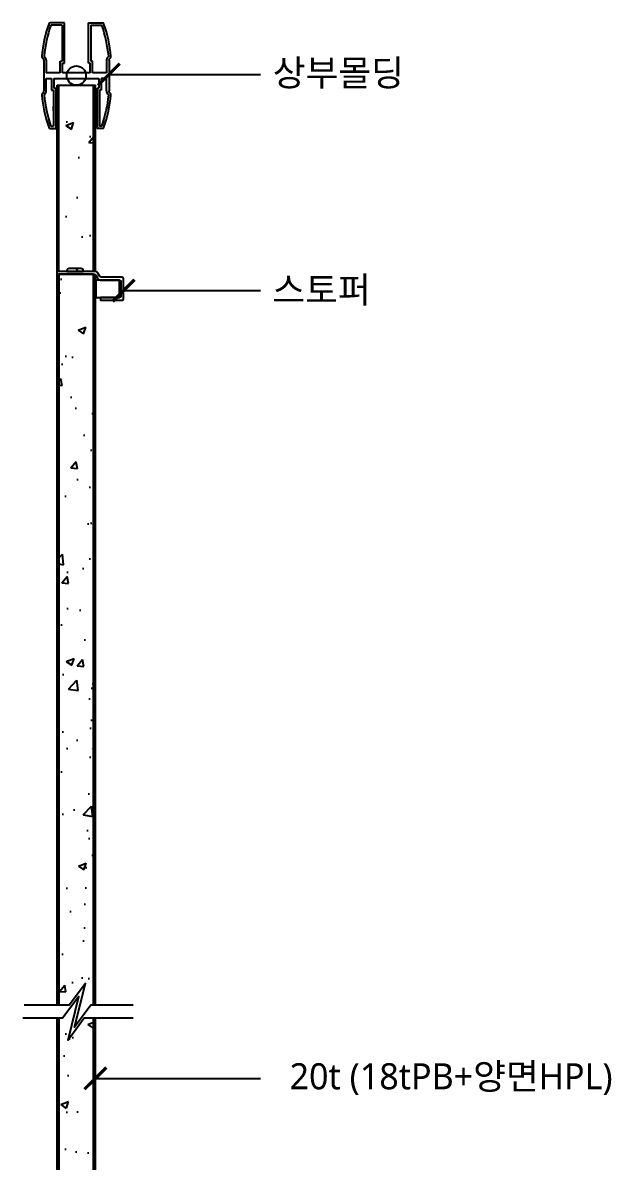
# Model space of a CAD drawing. Header units: millimetres. Extents: x 1125 to 16121, y 592 to 10995.
# Drawn here: x 5324 to 6675, y 7219 to 9837 of the extents above; entities that cross this region are included whole.
import ezdxf

# ---------------------------------------------------------------- set-up
doc = ezdxf.new("R2010")
doc.units = ezdxf.units.MM
doc.header["$LTSCALE"] = 20
for name, color, linetype in [('DEFAULT', 4, 'Continuous'), ('HAT', 5, 'Continuous'), ('SYM', 7, 'Continuous'), ('SYM-LEAD', 6, 'Continuous'), ('TAG', 6, 'Continuous')]:
    doc.layers.add(name, color=color, linetype=linetype)
doc.styles.add('굴림체(옥산)', font='malgun.ttf')
doc.styles.add('맑은고딕', font='malgun.ttf')
doc.dimstyles.new('DIM-QD 1', dxfattribs={"dimtxt": 3, "dimasz": 1.5, "dimexe": 1, "dimexo": 0, "dimgap": 1, "dimtad": 1, "dimdec": 3, "dimdsep": 46, "dimlunit": 6, "dimtxsty": '굴림체(옥산)', "dimblk1": 'ARCHTICK', "dimblk2": 'ARCHTICK', "dimsah": 1, "dimcen": 0, "dimclrd": 256, "dimclre": 256, "dimclrt": 3, "dimazin": 2, "dimtfac": 1, "dimtdec": 3, "dimtix": 1, "dimtmove": 2, "dimatfit": 3, "dimldrblk": 'ARCHTICK', "dimfxl": 1, "dimtolj": 1, "dimtzin": 0, "dimarcsym": 0})
pattern_1 = [(49.99999999999999, (-141969.5911931455, -26787.91072531914), (182.184668996004, -15.93908553890309), [19.05, -209.55]), (355, (-141969.5911931455, -26787.91072531914), (-35.24282597566699, 191.05664288218), [15.24, -167.64]), (100.451, (-141954.4091931455, -26789.23897531913), (146.9425016659592, 175.1166878202919), [16.19, -178.09]), (46.18420000000001, (-141969.5911931455, -26737.11072531914), (271.0790408921299, -42.04232793272715), [28.575, -314.325]), (96.6356, (-141947.0012931455, -26740.61422531914), (237.4042344662371, 247.4255558900492), [24.28499999999998, -267.1349999999997]), (351.1840000000001, (-141969.5911931455, -26737.11072531914), (237.4046058139339, 247.4251178605977), [22.86, -251.46]), (21, (-141944.1911931455, -26749.81072531914), (151.6148798353833, -102.2655185167625), [19.05, -209.55]), (326.0000000000001, (-141944.1911931455, -26749.81072531914), (61.80202834764707, 184.1879661223193), [15.24, -167.64]), (71.4514, (-141931.5566931455, -26758.33282531914), (213.4164907701245, 81.92285771605745), [16.19, -178.09]), (37.50000000000001, (-141969.5911931455, -26787.91072531914), (3.088603250591817, 84.55503887315311), [0, -165.608, 0, -170.18, 0, -168.275]), (7.499999999999999, (-141969.5911931455, -26787.91072531914), (66.81966251030575, 100.1805748181195), [0, -97.02799999999999, 0, -161.798, 0, -64.135]), (327.5, (-142026.2331931455, -26787.91072531914), (135.5905951668714, -5.728743992673465), [0, -63.5, 0, -198.12, 0, -262.89]), (317.5, (-142051.6331931454, -26787.91072531914), (148.129181386018, 25.42649103333301), [0, -82.55, 0, -131.572, 0, -186.69])]

# ---------------------------------------------------------------- blocks, each defined once
blk = doc.blocks.new('_ArchTick')
at = {"color": 0, "linetype": 'ByBlock', "const_width": 0.15}
blk.add_lwpolyline([(-0.5, -0.5), (0.5, 0.5)], dxfattribs=at)

msp = doc.modelspace()

# ---------------------------------------------------------------- hatches: boundary and pattern name
at = {"layer": 'HAT', "ltscale": 2}
h = msp.add_hatch(dxfattribs=at)
h.set_pattern_fill('AR-CONC', color=256, style=0)
h.set_pattern_definition(pattern_1)
h.paths.add_polyline_path([(5406.824307646384, 9264.981660230307), (5424.900768046398, 9264.981660230307), (5424.900768046398, 9268.3063616498, -0.3526902732415015), (5426.472983549305, 9270.489868285065, -0.07032109654719877), (5434.605640729293, 9272.017120643304), (5439.295553553253, 9272.017120643304, -0.03777838163623737), (5443.724146388544, 9271.479797226439, -0.03725953083920834), (5448.153899826531, 9272.017120643304), (5452.843812650462, 9272.017120643304, -0.07032109654707464), (5460.976469830421, 9270.489868285065, -0.352690273251312), (5462.548685333357, 9268.306361649742), (5462.548685333357, 9264.981660230307), (5486.312307646367, 9264.981660230307), (5486.312307646367, 9693.33366023032), (5450.066247038267, 9693.33366023032, -0.07511171654328075), (5443.469597015108, 9693.33366023032), (5406.824307646384, 9693.33366023032)])
h = msp.add_hatch(dxfattribs=at)
h.set_pattern_fill('AR-CONC', color=256, style=0)
h.set_pattern_definition(pattern_1)
h.paths.add_polyline_path([(5486.312307646367, 8664.659182576102), (5486.312307646367, 9258.357660230311), (5406.824307646384, 9258.357660230311), (5406.824307646384, 8664.659182576102)])
h = msp.add_hatch(dxfattribs=at)
h.set_pattern_fill('AR-CONC', color=256, style=0)
h.set_pattern_definition([(49.99999999999999, (0, 0), (182.184668996004, -15.93908553890309), [19.05, -209.55]), (355, (0, 0), (-35.24282597566698, 191.05664288218), [15.24, -167.64]), (100.451, (15.182, -1.32825), (146.9425016659592, 175.1166878202919), [16.19, -178.09]), (46.1842, (0, 50.8), (271.0790408921299, -42.04232793272714), [28.575, -314.325]), (96.6356, (22.5899, 47.2965), (237.4042344662372, 247.4255558900492), [24.285, -267.135]), (351.1840000000001, (0, 50.8), (237.4046058139339, 247.4251178605977), [22.86, -251.46]), (21, (25.4, 38.1), (151.6148798353833, -102.2655185167625), [19.05, -209.55]), (326.0000000000001, (25.4, 38.1), (61.80202834764707, 184.1879661223192), [15.24, -167.64]), (71.4514, (38.0345, 29.5779), (213.4164907701245, 81.92285771605746), [16.19, -178.09]), (37.50000000000001, (0, 0), (3.088603250591817, 84.55503887315311), [0, -165.608, 0, -170.18, 0, -168.275]), (7.499999999999999, (0, 0), (66.81966251030575, 100.1805748181195), [0, -97.02799999999999, 0, -161.798, 0, -64.135]), (327.5, (-56.642, 0), (135.5905951668714, -5.728743992673459), [0, -63.5, 0, -198.12, 0, -262.89]), (317.5, (-82.042, 0), (148.129181386018, 25.42649103333301), [0, -82.55, 0, -131.572, 0, -186.69])])
h.paths.add_polyline_path([(5467.632443868177, 7628.009275932141), (5454.842920774175, 7576.851183556135), (5455.009229840181, 7577.016609122431), (5455.267646885095, 7577.272754110538), (5455.526562708191, 7577.528407319197), (5455.786005710418, 7577.783508333546), (5456.046004292723, 7578.037996738723), (5456.306586856053, 7578.29181211987), (5456.567781801361, 7578.544894062122), (5456.829617529593, 7578.797182150619), (5457.092122441698, 7579.0486159705), (5457.355324938625, 7579.299135106901), (5457.619253421322, 7579.548679144964), (5457.883936290739, 7579.797187669827), (5458.149401947823, 7580.044600266627), (5458.415678793524, 7580.290856520503), (5458.682795228789, 7580.535896016596), (5458.950779654569, 7580.779658340041), (5459.219660471811, 7581.022083075979), (5459.489466081463, 7581.263109809548), (5459.760224884475, 7581.502678125887), (5460.031965281797, 7581.740727610133), (5460.304715674375, 7581.977197847426), (5460.578504463158, 7582.212028422906), (5460.853360049095, 7582.445158921708), (5461.129310833137, 7582.676528928973), (5461.406385216229, 7582.906078029841), (5461.684611599321, 7583.133745809447), (5461.964018383363, 7583.359471852932), (5462.244633969302, 7583.583195745434), (5462.526486758087, 7583.804857072092), (5462.809605150667, 7584.024395418043), (5463.094017547992, 7584.241750368428), (5463.379752351007, 7584.456861508384), (5463.666837960664, 7584.669668423051), (5463.95530277791, 7584.880110697566), (5464.245175203695, 7585.088127917069), (5464.536483638967, 7585.293659666697), (5464.829256484674, 7585.49664553159), (5465.123522141765, 7585.697025096886), (5465.419309011188, 7585.894737947725), (5465.716645493893, 7586.089723669243), (5466.015559990829, 7586.28192184658), (5466.316080902943, 7586.471272064875), (5466.618236631184, 7586.657713909266), (5466.922055576501, 7586.841186964893), (5467.227566139844, 7587.021630816892), (5467.53479672216, 7587.198985050403), (5467.843775724397, 7587.373189250565), (5468.154531547505, 7587.544183002517), (5468.467092592434, 7587.711905891396), (5468.781487260128, 7587.876297502342), (5469.097743951541, 7588.037297420492), (5469.415890642261, 7588.194845724413), (5469.735932063995, 7588.348909456098), (5470.057838172369, 7588.4994959986), (5470.3815760732, 7588.646616040804), (5470.707112872305, 7588.790280271598), (5471.034415675505, 7588.930499379871), (5471.363451588618, 7589.06728405451), (5471.694187717459, 7589.200644984405), (5472.026591167851, 7589.33059285844), (5472.360629045607, 7589.457138365507), (5472.69626845655, 7589.580292194491), (5473.033476506494, 7589.700065034282), (5473.372220301261, 7589.816467573767), (5473.712466946667, 7589.929510501834), (5474.054183548531, 7590.039204507369), (5474.39733721267, 7590.145560279264), (5474.741895044904, 7590.248588506403), (5475.08782415105, 7590.348299877676), (5475.435091636928, 7590.44470508197), (5475.783664608353, 7590.537814808175), (5476.133510171146, 7590.627639745176), (5476.484595431124, 7590.714190581862), (5476.836887494106, 7590.797478007122), (5477.190353465909, 7590.877512709842), (5477.544960452352, 7590.954305378912), (5477.900675559255, 7591.027866703218), (5478.257465892431, 7591.09820737165), (5478.615298557705, 7591.165338073094), (5478.97414066089, 7591.229269496438), (5479.333959307806, 7591.290012330572), (5479.694721604273, 7591.347577264381), (5480.056394656106, 7591.401974986756), (5480.418945569125, 7591.453216186582), (5480.782341449149, 7591.501311552748), (5481.146549401995, 7591.546271774143), (5481.51153653348, 7591.588107539654), (5481.877269949425, 7591.626829538169), (5482.243716755646, 7591.662448458575), (5482.610844057963, 7591.694974989762), (5482.978618962193, 7591.724419820615), (5483.347008574154, 7591.750793640026), (5483.715979999664, 7591.774107136879), (5484.085500344545, 7591.794371000065), (5484.455536714609, 7591.811595918469), (5484.826056215679, 7591.82579258098), (5485.197025953572, 7591.836971676487), (5485.568413034105, 7591.845143893877), (5485.940184563097, 7591.850319922038), (5486.312307646367, 7591.852510449859), (5486.312307646367, 8621.539018447267), (5406.824307646384, 8621.539018447267), (5406.824307646384, 7578.009275932141), (5430.132443868177, 7578.009275932141)])
h = msp.add_hatch(dxfattribs=at)
h.set_pattern_fill('AR-CONC', color=256, style=0)
h.set_pattern_definition(pattern_1)
edge = h.paths.add_edge_path()
edge.add_line((5406.824307646384, 7532.082800426655), (5406.824307646384, 6406.404656555609))
edge.add_line((5406.824307646384, 6406.404656555609), (5486.312307646367, 6406.404656555609))
edge.add_line((5486.312307646367, 6406.404656555609), (5486.312307646367, 7561.194702831202))
edge.add_spline(control_points=[(5486.312307646367, 7561.194702831202), (5480.312689854574, 7561.183400353566), (5459.303671029644, 7556.999150052452), (5442.272960668532, 7525.049204548664), (5416.760844342134, 7528.107519742483), (5406.824307646384, 7532.082800426684)], knot_values=[37.89962303107184, 37.89962303107184, 37.89962303107184, 37.89962303107184, 54.79750127098885, 98.32156568943799, 127.3755525502954, 127.3755525502954, 127.3755525502954, 127.3755525502954], degree=3, periodic=0)

# ---------------------------------------------------------------- linework, layer by layer
for p, q in [((5402.408307646358, 9693.33366023032), (5406.824307646384, 9693.33366023032)), ((5406.824307646384, 9693.33366023032), (5486.312307646367, 9693.33366023032)), ((5486.312307646367, 9693.33366023032), (5490.728307646365, 9693.33366023032))]:
    msp.add_line(p, q)
at = {"layer": 'DEFAULT'}
for p, q in [((5419.167922026667, 9836.605917376979), (5387.542230544073, 9836.605917376979)), ((5413.868722026687, 9831.30671737697), (5388.172260279433, 9831.30671737697)), ((5413.868722026687, 9831.30671737697), (5413.868722026687, 9748.285917376972)), ((5419.167922026667, 9743.869917376975), (5419.167922026667, 9836.605917376979)), ((5474.367922026679, 9836.605917376979), (5505.993613509272, 9836.605917376979)), ((5474.367922026679, 9743.86991737696), (5474.367922026679, 9836.605917376979)), ((5479.667122026687, 9831.30671737697), (5505.363583773913, 9831.30671737697)), ((5479.667122026687, 9831.30671737697), (5479.667122026687, 9748.285917376972)), ((5368.492582454215, 9756.084419565774), (5370.893113189712, 9753.683888830263)), ((5372.186529643994, 9750.561305284533), (5371.744929644003, 9750.561305284533)), ((5371.744929644003, 9750.561305284533), (5371.744929644003, 9679.770529469391)), ((5372.536173223329, 9759.535029306386), (5374.640213444582, 9757.430989085133)), ((5377.485729644002, 9750.561305284533), (5377.485729644002, 9721.789917376973)), ((5409.452722026661, 9721.789917376973), (5409.452722026661, 9748.285917376972)), ((5409.452722026661, 9748.285917376972), (5413.868722026687, 9748.285917376972)), ((5414.751922026669, 9743.869917376975), (5419.167922026667, 9743.86991737696)), ((5414.751922026669, 9721.789917376973), (5414.751922026669, 9743.86991737696)), ((5478.783922026676, 9743.869917376975), (5474.367922026679, 9743.86991737696)), ((5478.783922026676, 9721.789917376973), (5478.783922026676, 9743.86991737696)), ((5484.083122026685, 9748.285917376972), (5479.667122026687, 9748.285917376972)), ((5484.083122026685, 9721.789917376973), (5484.083122026685, 9748.285917376972)), ((5516.050114409343, 9750.561305284533), (5516.050114409343, 9721.789917376973)), ((5520.999670830017, 9759.535029306386), (5518.895630608793, 9757.430989085133)), ((5521.349314409352, 9750.561305284533), (5521.790914409372, 9750.561305284533)), ((5521.790914409372, 9750.561305284533), (5521.790914409372, 9679.770529469391)), ((5525.043261599159, 9756.084419565774), (5522.642730863634, 9753.683888830263)), ((5409.452722026661, 9721.789917376973), (5377.485729644002, 9721.789917376973)), ((5445.884722026662, 9721.789917376973), (5414.751922026669, 9721.789917376973)), ((5446.767922026673, 9720.906717376976), (5445.884722026662, 9721.789917376973)), ((5447.651122026684, 9721.789917376973), (5446.767922026673, 9720.906717376976)), ((5478.783922026676, 9721.789917376973), (5447.651122026684, 9721.789917376973)), ((5516.050114409343, 9721.789917376973), (5484.083122026685, 9721.789917376973)), ((5377.485729644002, 9708.54191737698), (5389.580722026687, 9708.54191737698)), ((5377.485729644002, 9679.770529469391), (5377.485729644002, 9708.54191737698)), ((5389.580722026687, 9708.54191737698), (5389.580722026687, 9682.045917376981)), ((5394.879922026666, 9708.54191737698), (5394.879922026666, 9686.461917376979)), ((5394.879922026666, 9708.54191737698), (5445.884722026662, 9708.54191737698)), ((5394.879922026666, 9686.461917376979), (5399.295922026664, 9686.461917376979)), ((5399.295922026664, 9686.461917376979), (5399.295922026664, 9593.725917376974)), ((5402.408307646358, 7578.009275932141), (5402.408307646358, 9693.33366023032)), ((5406.824307646384, 9264.981660230322), (5406.824307646384, 9693.33366023032)), ((5406.824307646384, 9264.981660230322), (5406.824307646384, 9693.33366023032)), ((5445.884722026662, 9708.54191737698), (5446.767922026673, 9709.425117376977)), ((5446.767922026673, 9709.425117376977), (5447.651122026684, 9708.54191737698)), ((5447.651122026684, 9708.54191737698), (5498.655922026679, 9708.54191737698)), ((5486.312307646367, 9264.981660230322), (5486.312307646367, 9693.33366023032)), ((5486.312307646367, 9264.981660230322), (5486.312307646367, 9693.33366023032)), ((5490.728307646365, 9264.836046176253), (5490.728307646365, 9693.33366023032)), ((5494.239922026682, 9686.461917376979), (5498.655922026679, 9686.461917376979)), ((5494.239922026682, 9686.461917376979), (5494.239922026682, 9593.725917376974)), ((5498.655922026679, 9708.54191737698), (5498.655922026679, 9686.461917376979)), ((5516.050114409343, 9708.54191737698), (5503.955122026688, 9708.54191737698)), ((5503.955122026688, 9708.54191737698), (5503.955122026688, 9682.045917376981)), ((5516.050114409343, 9679.770529469391), (5516.050114409343, 9708.54191737698)), ((5370.893113189712, 9676.647945923676), (5368.492582454215, 9674.247415188165)), ((5371.744929644003, 9679.770529469391), (5372.186529643994, 9679.770529469391)), ((5372.536173223329, 9670.796805447568), (5374.640213444582, 9672.90084566882)), ((5389.580722026687, 9682.045917376981), (5393.996722026655, 9682.045917376981)), ((5393.996722026655, 9682.045917376981), (5393.996722026655, 9599.025117376968)), ((5499.53912202669, 9682.045917376981), (5499.53912202669, 9599.025117376968)), ((5503.955122026688, 9682.045917376981), (5499.53912202669, 9682.045917376981)), ((5520.999670830017, 9670.796805447568), (5518.895630608793, 9672.90084566882)), ((5521.790914409372, 9679.770529469391), (5521.349314409352, 9679.770529469391)), ((5522.642730863634, 9676.647945923676), (5525.043261599159, 9674.247415188165)), ((5393.996722026655, 9634.490450049958), (5393.996722026655, 9643.767254517883)), ((5387.542230544073, 9593.725917376974), (5399.295922026664, 9593.725917376974)), ((5388.141307496422, 9599.025117376968), (5393.996722026655, 9599.025117376968)), ((5505.993613509272, 9593.725917376974), (5494.239922026682, 9593.725917376974)), ((5505.394536556923, 9599.025117376968), (5499.53912202669, 9599.025117376968)), ((5441.936356489037, 9264.981660230322), (5431.964837793479, 9264.981660230322)), ((5455.484615586276, 9264.981660230322), (5445.513096890718, 9264.981660230322)), ((5490.728307646365, 7578.009275932141), (5490.728307646365, 9257.100911405538)), ((5500.269668553388, 9245.45205387459), (5501.974598833083, 9245.109660230304)), ((5402.408307646358, 5431.373246827575), (5402.408307646358, 7548.009275932141)), ((5490.728307646365, 5431.373246827575), (5490.728307646365, 7548.009275932141))]:
    msp.add_line(p, q, dxfattribs=at)
at = {"layer": 'DEFAULT', "ltscale": 2}
for p, q in [((5406.824307646384, 9693.33366023032), (5486.312307646367, 9693.33366023032)), ((5406.824307646384, 9258.357660230311), (5486.312307646367, 9258.357660230311)), ((5406.824307646384, 9258.357660230311), (5486.312307646367, 9258.357660230311))]:
    msp.add_line(p, q, dxfattribs=at)
at = {"layer": 'DEFAULT', "ltscale": 80}
for p, q in [((5402.408307646358, 9258.357660230311), (5406.824307646384, 9258.357660230311)), ((5486.312307646367, 9258.357660230311), (5487.642827454911, 9258.357660230311))]:
    msp.add_line(p, q, dxfattribs=at)
at = {"layer": 'DEFAULT'}
for points in [[(5487.642827454911, 9258.357660230311, -0.2716102419188706), (5491.496979081261, 9256.097250924566), (5495.339565164046, 9249.213229866804), (5496.297744749711, 9248.109988537242), (5497.375436151211, 9247.123879580617), (5498.565457352015, 9246.284950974576), (5499.86062633559, 9245.623250696724), (5500.269668553388, 9245.45205387459), (5501.974598833083, 9245.109660230319), (5546.136421755145, 9245.109660230319, -0.4142135623730507), (5548.78602175515, 9242.460060230314), (5548.78602175515, 9208.015260230317, -0.4142135623730483), (5546.136421755145, 9205.365660230313), (5502.418021755133, 9205.365660230313), (5502.418021755133, 9198.741660230316), (5550.994021755134, 9198.741660230316, 0.4142135623731026), (5555.41002175516, 9203.157660230314), (5555.41002175516, 9247.317660230317, 0.4142135623730964), (5550.994021755134, 9251.733660230315), (5503.946089765013, 9251.733660230315, -0.246978607325773), (5500.307063198517, 9253.647952483912), (5496.438763037775, 9260.745488670236), (5495.147334303139, 9262.401552765095), (5494.396051443167, 9263.121425545196), (5493.560591906033, 9263.747274262354), (5492.630607430197, 9264.262660503013), (5491.595749754153, 9264.651145853586), (5490.445670616304, 9264.896291900546), (5489.170021755141, 9264.981660230307), (5402.408307646387, 9264.981660230307)], [(5434.605640729264, 9272.017120643304, 0.07032109654704548), (5426.472983549334, 9270.489868285065, 0.3225619722661358), (5424.900768046398, 9268.538231045928), (5424.900768046398, 9264.981660230307)], [(5434.605640729264, 9272.017120643304, 0.07032109654704245), (5426.472983549334, 9270.489868285065, 0.3225619722661358), (5424.900768046398, 9268.538231045928), (5424.900768046398, 9264.981660230307), (5449.000426236089, 9264.981660230307), (5449.000426236089, 9268.538231045928, 0.3225619722662463), (5447.428210733182, 9270.489868285065, 0.07032109654695487), (5439.295553553224, 9272.017120643304), (5434.605640729264, 9272.017120643304)], [(5443.724146388631, 9271.479797226424, 0.03777838163728348), (5439.295553553224, 9272.017120643304), (5434.605640729264, 9272.017120643304)], [(5438.449027143637, 9264.981660230307), (5462.548685333357, 9264.981660230307), (5462.548685333357, 9268.538231045928, 0.3225619722662323), (5460.976469830421, 9270.489868285065, 0.07032109654695479), (5452.843812650492, 9272.017120643304), (5448.153899826531, 9272.017120643304, 0.03725459154061178), (5443.724726689878, 9271.479911952443)], [(5462.548685333357, 9264.981660230307), (5462.548685333357, 9268.538231045928, 0.3225619722662323), (5460.976469830421, 9270.489868285065, 0.07032109654695479), (5452.843812650462, 9272.017120643304), (5448.153899826531, 9272.017120643304, 0.03725953084241336), (5443.724146388166, 9271.479797226366)]]:
    msp.add_lwpolyline(points, format="xyb", dxfattribs=at)
for points in [[(5424.900768046398, 9264.981660230307), (5406.824307646384, 9264.981660230307)], [(5486.312307646367, 9264.981660230307), (5462.548685333357, 9264.981660230307)], [(5486.312307646367, 9258.357660230311), (5487.642827454911, 9258.357660230311)], [(5491.145902799224, 9245.109660230319), (5491.145902799224, 9205.365660230313), (5546.136421755145, 9205.365660230313), (5546.136421755145, 9245.109660230319), (5491.145902799224, 9245.109660230319)]]:
    msp.add_lwpolyline(points, dxfattribs=at)
at = {"layer": 'DEFAULT', "ltscale": 2}
for points in [[(5486.312307646367, 8621.539018447267), (5486.312307646367, 9258.357660230311), (5406.824307646384, 9258.357660230311), (5406.824307646384, 8621.539018447267)], [(5486.312307646367, 8621.539018447267), (5486.312307646367, 9258.357660230311), (5406.824307646384, 9258.357660230311), (5406.824307646384, 8621.539018447267)], [(5406.824307646384, 8621.539018447267), (5406.824307646384, 7578.009275932141)], [(5406.824307646384, 8621.539018447267), (5406.824307646384, 7578.009275932141)], [(5486.312307646367, 7578.009275932141), (5486.312307646367, 8621.539018447267)], [(5486.312307646367, 7578.009275932141), (5486.312307646367, 8621.539018447267)], [(5406.824307646384, 7548.009275932141), (5406.824307646384, 6406.404656555609)], [(5406.824307646384, 7548.009275932141), (5406.824307646384, 6406.404656555609)], [(5486.312307646367, 6406.404656555609), (5486.312307646367, 7548.009275932141)], [(5486.312307646367, 6406.404656555609), (5486.312307646367, 7548.009275932141)]]:
    msp.add_lwpolyline(points, dxfattribs=at)
at = {"layer": 'DEFAULT'}
msp.add_circle((5446.767922026673, 9715.165917376977), 22.08, dxfattribs=at)
for centre, radius, start, end in [((5690.656736918332, 9727.81193229296), 324.9985426854117, 160.9980864971791, 174.3781047292103), ((5690.60185531537, 9727.830724413234), 319.6418950535552, 161.1116676772389, 174.3076465805227), ((5387.542230544073, 9832.189917376982), 4.415999999999999, 90, 160.9486128262332), ((5202.933988738005, 9727.830724413234), 319.6418950535553, 5.692353419477264, 18.88833232276107), ((5505.993613509272, 9832.189917376982), 4.415999999999999, 19.05138717376677, 90), ((5202.879107135013, 9727.81193229296), 324.9985426854116, 5.621895270789687, 19.00191350282089), ((5371.61516599993, 9759.207003111489), 4.416000000000067, 174.2447802364899, 224.9999999995578), ((5367.770529643996, 9750.561305284533), 4.415999999999946, 0, 44.99999999955786), ((5367.770529643996, 9750.561305284533), 9.715199999999937, 0, 44.99999999955786), ((5525.765314409349, 9750.561305284533), 9.715199999999937, 135.0000000004421, 180), ((5525.765314409349, 9750.561305284533), 4.415999999999946, 135.0000000004421, 180), ((5521.920678053444, 9759.207003111489), 4.416000000000067, 315.0000000004421, 5.755219763510112), ((5371.61516599993, 9671.12483164245), 4.416000000000213, 135.0000000004421, 185.7552197635101), ((5690.656736918332, 9702.519902460965), 324.9985426854105, 185.6218952707897, 199.0019135028209), ((5367.770529643996, 9679.770529469391), 4.415999999999999, 315.0000000004421, 0), ((5688.926713648005, 9702.012775487518), 317.9281652777303, 185.5592629410788, 198.9009881767378), ((5367.770529643996, 9679.770529469391), 9.715199999999937, 315.0000000004421, 0), ((5204.609130405341, 9702.012775487518), 317.9281652777303, 341.0990118232622, 354.4407370589211), ((5202.879107135013, 9702.519902460965), 324.9985426854104, 340.9980864971791, 354.3781047292103), ((5525.765314409349, 9679.770529469391), 9.715199999999937, 180, 224.9999999995578), ((5525.765314409349, 9679.770529469391), 4.415999999999999, 180, 224.9999999995578), ((5521.920678053444, 9671.12483164245), 4.416000000000213, 354.2447802364899, 44.99999999955786), ((5387.542230544073, 9598.141917376972), 4.416000000000007, 199.0513871737668, 270), ((5505.993613509272, 9598.141917376972), 4.416000000000007, 270, 340.9486128262333)]:
    msp.add_arc(centre, radius, start, end, dxfattribs=at)
at = {"layer": 'SYM', "color": 6}
for points in [[(5577.415844351668, 7578.009275932141), (5479.94191645588, 7578.009275932141), (5442.632443868177, 7528.009275932141), (5467.632443868177, 7628.009275932141), (5430.132443868177, 7578.009275932141), (5326.848180139303, 7578.009275932141)], [(5577.415844351668, 7548.009275932141), (5464.94191645588, 7548.009275932141), (5427.632443868177, 7498.009275932141), (5452.632443868177, 7598.009275932141), (5415.132443868177, 7548.009275932141), (5323.675312318644, 7548.009275932141)]]:
    msp.add_lwpolyline(points, dxfattribs=at)
at = {"layer": 'TAG', "ltscale": 2}
for p, q in [((5555.41002175516, 9220.951419716777), (5869.789738959676, 9220.951419716777)), ((5490.728307646365, 7410.010283005588), (5869.789738959676, 7410.010283005588))]:
    msp.add_line(p, q, dxfattribs=at)

# ---------------------------------------------------------------- texts
at = {"layer": 'SYM', "color": 3, "style": '맑은고딕'}
for s, p in [('상부몰딩', (5898.001581194846, 9691.528671422322)), ('스토퍼', (5897.054559059036, 9192.619482377404)), ('20t (18tPB+양면HPL)', (5936.618326483244, 7384.779627660786))]:
    msp.add_text(s, height=60, dxfattribs=at).set_placement(p)

# ---------------------------------------------------------------- leaders
at = {"layer": 'SYM-LEAD', "color": 6}
for points in [[(5521.430593360886, 9717.742707750822), (5728.317968147964, 9717.742707750822), (5869.789738959676, 9717.742707750822)], [(5555.049700706674, 9220.951419716777), (5745.127521820858, 9220.951419716777), (5869.789738959676, 9220.951419716777)], [(5490.367986597878, 7410.010283005588), (5680.259023303021, 7410.010283005588), (5869.789738959676, 7410.010283005588)]]:
    msp.add_leader(points, dimstyle='DIM-QD 1', override={"dimscale": 20, "dimasz": 2.5, "dimtad": 0, "dimclrd": 6}, dxfattribs=at)

doc.saveas('drawing.dxf')
